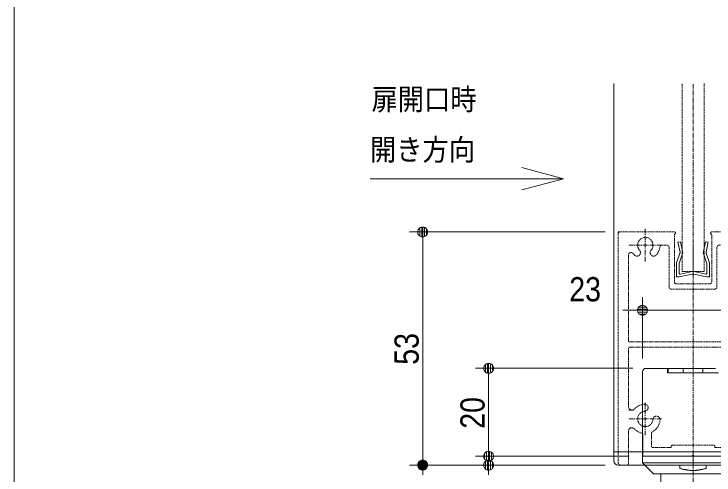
# Model space of a CAD drawing. Units: millimetres, scale not verified, with parts at other scales. Extents: x -4547 to 4547, y -2284 to 2284.
# Drawn here: x -4341 to -3544, y -1494 to -970 of the extents above; entities that cross this region are included whole.
import ezdxf
from ezdxf.enums import TextEntityAlignment as Align

# ---------------------------------------------------------------- set-up
doc = ezdxf.new("R2010")
doc.units = ezdxf.units.MM
doc.header["$LTSCALE"] = 20
doc.linetypes.add('CHAIN1', pattern=[8, 5, -1, 1, -1])
doc.linetypes.add('DASHED1', pattern=[1.8, 1.2, -0.6])
for name, color, linetype, lineweight in [('0-0_3一般', 7, 'Continuous', 9), ('0-1_2寸法-2', 7, 'Continuous', 9), ('0-2_0', 7, 'Continuous', 9), ('0-3_2寸法-3', 7, 'Continuous', 9), ('0-4_2寸法-1', 7, 'Continuous', 9), ('0-5_1図面枠', 7, 'Continuous', 9)]:
    doc.layers.add(name, color=color, linetype=linetype, lineweight=lineweight)
doc.styles.add('ＭＳ ゴシック', font='')
doc.styles.add('ＭＳ Ｐゴシック', font='')
doc.styles.get('ＭＳ ゴシック').set_extended_font_data('MS Gothic')
doc.styles.get('ＭＳ Ｐゴシック').set_extended_font_data('MS PGothic')

# ---------------------------------------------------------------- blocks, each defined once
blk = doc.blocks.new('グループ-125')
at = {"layer": '0-0_3一般'}
for p, q in [((-46352.9, -29353.3), (-46352.9, -20973.3)), ((-44896.6, -24585.7), (-44837.9, -24573.3)), ((-44848.6, -24812.8), (-44896.6, -24585.7)), ((-44837.9, -24573.3), (-44789.9, -24800.3)), ((-44552.9, -25405.3), (-44552.9, -24653.3)), ((-44315.9, -24800.3), (-44267.9, -24573.3)), ((-44267.9, -24573.3), (-44209.2, -24585.7)), ((-44209.2, -24585.7), (-44257.2, -24812.8)), ((-44925, -25053.7), (-44851.5, -24838.1)), ((-44925, -25053.7), (-44851.5, -24838.1)), ((-44845.8, -24825.9), (-44851.5, -24838.1)), ((-44845.8, -24825.9), (-44851.5, -24838.1)), ((-44845.8, -24825.9), (-44848.6, -24812.8)), ((-44845.8, -24825.9), (-44848.6, -24812.8)), ((-44782.9, -24833.3), (-44797.3, -24863.7)), ((-44782.9, -24833.3), (-44797.3, -24863.7)), ((-44782.9, -24833.3), (-44789.9, -24800.3)), ((-44782.9, -24833.3), (-44789.9, -24800.3)), ((-44322.9, -24833.3), (-44315.9, -24800.3)), ((-44322.9, -24833.3), (-44315.9, -24800.3)), ((-44322.9, -24833.3), (-44308.5, -24863.7)), ((-44322.9, -24833.3), (-44308.5, -24863.7)), ((-44260, -24825.9), (-44257.2, -24812.8)), ((-44260, -24825.9), (-44257.2, -24812.8)), ((-44260, -24825.9), (-44254.3, -24838.1)), ((-44260, -24825.9), (-44254.3, -24838.1)), ((-44254.3, -24838.1), (-44180.8, -25053.7)), ((-44254.3, -24838.1), (-44180.8, -25053.7)), ((-44797.3, -24863.7), (-44867.9, -25073.3)), ((-44797.3, -24863.7), (-44867.9, -25073.3)), ((-44237.9, -25073.3), (-44308.5, -24863.7)), ((-44237.9, -25073.3), (-44308.5, -24863.7)), ((-44927.9, -25343.3), (-44927.9, -25066.6)), ((-44927.9, -25343.3), (-44927.9, -25066.6)), ((-44867.9, -25073.3), (-44867.9, -25289.1)), ((-44867.9, -25073.3), (-44867.9, -25289.1)), ((-44237.9, -25073.3), (-44237.9, -25289.1)), ((-44237.9, -25073.3), (-44237.9, -25289.1)), ((-44177.9, -25066.6), (-44177.9, -25343.3)), ((-44177.9, -25066.6), (-44177.9, -25343.3)), ((-44571.6, -25315), (-44867.9, -25373.3)), ((-44571.6, -25315), (-44867.9, -25373.3)), ((-44571.6, -25255), (-44844.2, -25308.8)), ((-44571.6, -25255), (-44844.2, -25308.8)), ((-44534.2, -25255), (-44261.6, -25308.8)), ((-44534.2, -25255), (-44261.6, -25308.8)), ((-44534.2, -25315), (-44237.9, -25373.3)), ((-44534.2, -25315), (-44237.9, -25373.3)), ((-44927.9, -25373.3), (-44927.9, -25343.3)), ((-44927.9, -25373.3), (-44927.9, -25343.3)), ((-44927.9, -25373.3), (-44897.9, -25373.3)), ((-44927.9, -25373.3), (-44897.9, -25373.3)), ((-44867.9, -25373.3), (-44897.9, -25373.3)), ((-44867.9, -25373.3), (-44897.9, -25373.3)), ((-44207.9, -25373.3), (-44237.9, -25373.3)), ((-44207.9, -25373.3), (-44237.9, -25373.3)), ((-44177.9, -25373.3), (-44207.9, -25373.3)), ((-44177.9, -25373.3), (-44207.9, -25373.3)), ((-44177.9, -25373.3), (-44177.9, -25343.3)), ((-44177.9, -25373.3), (-44177.9, -25343.3)), ((-45702.9, -29403.3), (-45702.9, -27533.3)), ((-45622.9, -27453.3), (-45202.9, -27453.3)), ((-45202.9, -27453.3), (-45132.9, -27453.3)), ((-45132.9, -27453.3), (-45132.9, -27533.3)), ((-45132.9, -27453.3), (-45117.9, -27453.3)), ((-45117.9, -27453.3), (-45067.9, -27453.3)), ((-45117.9, -27553.3), (-45117.9, -27453.3)), ((-45067.9, -27453.3), (-44827.9, -27453.3)), ((-44327.9, -27453.3), (-44777.9, -27453.3)), ((-44327.9, -27453.3), (-44277.9, -27453.3)), ((-44327.9, -27553.3), (-44327.9, -27453.3)), ((-44277.9, -27453.3), (-44037.9, -27453.3)), ((-46352.9, -29353.3), (-42752.9, -29353.3)), ((-46352.9, -29553.3), (-46352.9, -29353.3)), ((-42752.9, -29353.3), (-46352.9, -29353.3)), ((-45702.9, -29453.3), (-45702.9, -29403.3)), ((-45702.9, -29453.3), (-45702.9, -29603.3)), ((-45702.9, -29453.3), (-43402.9, -29453.3)), ((-45702.9, -29603.3), (-43402.9, -29603.3)), ((-42852.9, -29653.3), (-46252.9, -29653.3)), ((-44852.9, -29653.3), (-44852.9, -29728.4)), ((-45262.9, -30833.3), (-45288.5, -29853.3))]:
    blk.add_line(p, q, dxfattribs=at)
at = {"layer": '0-0_3一般', "linetype": 'CHAIN1'}
blk.add_line((-44552.9, -31653.3), (-44552.9, -20973.3), dxfattribs=at)
at = {"layer": '0-0_3一般', "linetype": 'DASHED1'}
blk.add_lwpolyline([(-44302.9, -20973.3), (-44302.9, -25253.3), (-44802.9, -25253.3), (-44802.9, -20973.3)], dxfattribs=at)
at = {"layer": '0-0_3一般'}
for points in [[(-44848.6, -24812.8), (-44896.6, -24585.7), (-44837.9, -24573.3), (-44789.9, -24800.3)], [(-44315.9, -24800.3), (-44267.9, -24573.3), (-44209.2, -24585.7), (-44257.2, -24812.8)], [(-45132.9, -27533.3), (-45132.9, -27553.3), (-43972.9, -27553.3)], [(-44827.9, -27453.3), (-44777.9, -27453.3), (-44777.9, -27553.3)], [(-43402.9, -29603.3), (-43452.9, -29653.3), (-45652.9, -29653.3), (-45702.9, -29603.3)], [(-43652.9, -29853.3), (-45452.9, -29853.3), (-45652.9, -29653.3)], [(-44852.9, -29728.4), (-44844, -29730.9), (-44834.7, -29733.3), (-44825.2, -29735.8), (-44815.4, -29738.2), (-44805.3, -29740.6), (-44795, -29743), (-44784.3, -29745.4), (-44773.3, -29747.7), (-44762.1, -29750), (-44750.6, -29752.3), (-44738.7, -29754.6), (-44726.6, -29756.9), (-44714.2, -29759.2), (-44701.5, -29761.4), (-44688.6, -29763.6), (-44675.3, -29765.8), (-44661.7, -29768), (-44648.1, -29769.9), (-44634.5, -29771.6), (-44620.9, -29773), (-44607.3, -29774.2), (-44593.7, -29775.1), (-44580.1, -29775.8), (-44566.5, -29776.2), (-44552.9, -29776.3), (-44539.3, -29776.2), (-44525.7, -29775.8), (-44512.1, -29775.1), (-44498.5, -29774.2), (-44484.9, -29773), (-44471.2, -29771.6), (-44457.6, -29769.9), (-44444, -29768), (-44430.5, -29765.8), (-44417.2, -29763.6), (-44404.2, -29761.4), (-44391.5, -29759.2), (-44379.1, -29756.9), (-44367, -29754.6)], [(-44367, -29754.6), (-44355.2, -29752.3), (-44343.7, -29750), (-44332.4, -29747.7), (-44321.5, -29745.4), (-44310.8, -29743), (-44300.4, -29740.6), (-44290.3, -29738.2), (-44280.5, -29735.8), (-44271, -29733.3), (-44261.8, -29730.9), (-44252.9, -29728.4), (-44252.9, -29653.3)]]:
    blk.add_lwpolyline(points, dxfattribs=at)
for centre, radius, start, end in [((-44887.7, -24821), 40, 334.72228, 11.94418), ((-44887.7, -24821), 40, 334.72228, 11.94418), ((-44887.7, -24821), 100, 334.72228, 11.94418), ((-44887.7, -24821), 100, 334.72228, 11.94418), ((-44218.1, -24821), 100, 168.05582, 205.27772), ((-44218.1, -24821), 100, 168.05582, 205.27772), ((-44218.1, -24821), 40, 168.05582, 205.27772), ((-44218.1, -24821), 40, 168.05582, 205.27772), ((-44897.9, -25066.6), 30, 154.72228, 180), ((-44897.9, -25066.6), 30, 154.72228, 180), ((-44207.9, -25066.6), 30, 0, 25.27772), ((-44207.9, -25066.6), 30, 0, 25.27772), ((-44847.9, -25289.1), 20, 180, 280.76501), ((-44847.9, -25289.1), 20, 180, 280.76501), ((-44552.9, -25353.3), 100, 90, 100.76501), ((-44552.9, -25353.3), 100, 90, 100.76501), ((-44552.9, -25413.3), 100, 90, 100.76501), ((-44552.9, -25413.3), 100, 90, 100.76501), ((-44552.9, -25353.3), 100, 79.23499, 90), ((-44552.9, -25353.3), 100, 79.23499, 90), ((-44552.9, -25413.3), 100, 79.23499, 90), ((-44552.9, -25413.3), 100, 79.23499, 90), ((-44257.9, -25289.1), 20, 259.23499, 0), ((-44257.9, -25289.1), 20, 259.23499, 0), ((-44897.9, -25343.3), 30, 180, 270), ((-44897.9, -25343.3), 30, 180, 270), ((-44207.9, -25343.3), 30, 270, 0), ((-44207.9, -25343.3), 30, 270, 0), ((-45622.9, -27533.3), 80, 90, 180), ((-46252.9, -29553.3), 100, 180, 270)]:
    blk.add_arc(centre, radius, start, end, dxfattribs=at)
blk = doc.blocks.new('_Dot')
at = {"layer": '0-2_0'}
for p, q in [((-10, 0), (-20, 0)), ((9.78, 2), (-9.78, 2)), ((7.99, 6), (-7.99, 6)), ((9.16, -3.98), (-9.16, -3.98)), ((6, -7.98), (-6, -7.98))]:
    blk.add_line(p, q, dxfattribs=at)
for points in [[(10, 0), (9.92, 1.25), (9.69, 2.49), (9.3, 3.68), (8.76, 4.82), (8.09, 5.88), (7.29, 6.85), (6.37, 7.71), (5.36, 8.44), (4.26, 9.05), (3.09, 9.51), (1.87, 9.82), (0.63, 9.98), (-0.63, 9.98), (-1.87, 9.82), (-3.09, 9.51), (-4.26, 9.05), (-5.36, 8.44), (-6.37, 7.71), (-7.29, 6.85), (-8.09, 5.88), (-8.76, 4.82), (-9.3, 3.68), (-9.69, 2.49), (-9.92, 1.25), (-10, 0), (0, 0)], [(-10, 0), (-9.92, -1.25), (-9.69, -2.49), (-9.3, -3.68), (-8.76, -4.82), (-8.09, -5.88), (-7.29, -6.85), (-6.37, -7.71), (-5.36, -8.44), (-4.26, -9.05), (-3.09, -9.51), (-1.87, -9.82), (-0.63, -9.98), (0.63, -9.98), (1.87, -9.82), (3.09, -9.51), (4.26, -9.05), (5.36, -8.44), (6.37, -7.71), (7.29, -6.85), (8.09, -5.88), (8.76, -4.82), (9.3, -3.68), (9.69, -2.49), (9.92, -1.25), (10, 0), (0, 0)]]:
    blk.add_lwpolyline(points, close=True, dxfattribs=at)
blk = doc.blocks.new('グループ-126')
at = {"layer": '0-0_3一般', "linetype": 'DASHED1'}
for p, q in [((-46252.9, -24353.3), (-46222.9, -24353.3)), ((-46252.9, -24353.3), (-46252.9, -24383.3)), ((-46222.9, -24353.3), (-44972.9, -24353.3)), ((-44952.9, -24353.3), (-44952.7, -24353.3)), ((-42882.9, -24353.3), (-44132.9, -24353.3)), ((-42852.9, -24353.3), (-42882.9, -24353.3)), ((-42852.9, -24353.3), (-42852.9, -24383.3)), ((-46252.9, -29603.3), (-46252.9, -24383.3)), ((-44972.9, -24403.3), (-44977.9, -24403.3)), ((-44977.9, -24403.3), (-44977.9, -25483.3)), ((-44952.9, -24373.3), (-44952.9, -24383.3)), ((-44152.9, -24373.3), (-44152.9, -24383.3)), ((-44132.9, -24403.3), (-44127.9, -24403.3)), ((-44127.9, -25483.3), (-44127.9, -24403.3)), ((-42852.9, -24383.3), (-42852.9, -29603.3)), ((-45256.1, -24653.3), (-45147.9, -24653.3)), ((-45097.9, -24623.3), (-45097.9, -24623.3)), ((-43957.9, -24653.3), (-43849.6, -24653.3)), ((-45097.9, -25603.3), (-45097.9, -24703.3)), ((-44007.9, -25603.3), (-44007.9, -24703.3)), ((-46022.9, -26823.3), (-46022.9, -24877.8)), ((-43082.9, -24877.8), (-43082.9, -26823.3)), ((-44927.9, -25533.3), (-44177.9, -25533.3)), ((-45047.9, -25653.3), (-44057.9, -25653.3)), ((-45992.9, -26853.3), (-43112.9, -26853.3)), ((-46022.9, -28321.9), (-46022.9, -27003.3)), ((-44053.2, -26973.3), (-44083.2, -26973.3)), ((-44053.2, -26973.3), (-43112.9, -26973.3)), ((-43082.9, -27003.3), (-43082.9, -28321.9)), ((-46010.6, -28401.9), (-45899, -28401.9)), ((-45994.1, -28804.7), (-45918, -28804.7)), ((-46022.9, -29623.3), (-46022.9, -28884.7)), ((-45697.9, -28957), (-45697.9, -29428.3)), ((-45497.9, -28926.3), (-45497.9, -29223.3)), ((-43607.9, -28926.3), (-43607.9, -29223.3)), ((-43407.9, -28957), (-43407.9, -29428.3)), ((-43082.9, -28884.7), (-43082.9, -29623.3)), ((-45467.9, -29253.3), (-45052.9, -29253.3)), ((-45052.9, -29233.3), (-45052.9, -29253.3)), ((-45022.9, -29203.3), (-44077.9, -29203.3)), ((-44052.9, -29228.3), (-44052.9, -29253.3)), ((-44052.9, -29253.3), (-43637.9, -29253.3)), ((-45672.9, -29453.3), (-44582.9, -29453.3)), ((-44582.9, -29453.3), (-44552.9, -29423.3)), ((-44552.9, -29635.9), (-44552.9, -29423.3)), ((-44522.9, -29453.3), (-44552.9, -29423.3)), ((-44522.9, -29453.3), (-43432.9, -29453.3)), ((-46202.9, -29653.3), (-46052.9, -29653.3)), ((-43052.9, -29653.3), (-42902.9, -29653.3))]:
    blk.add_line(p, q, dxfattribs=at)
at = {"layer": '0-0_3一般', "linetype": 'CHAIN1'}
for p, q in [((-45637.9, -24284.8), (-45637.9, -25021.8)), ((-43467.9, -24284.8), (-43467.9, -25021.8)), ((-45269.4, -24653.3), (-46006.4, -24653.3)), ((-43099.4, -24653.3), (-43836.4, -24653.3)), ((-45637.9, -28234.8), (-45637.9, -28971.8)), ((-43467.9, -28234.8), (-43467.9, -28971.8)), ((-45269.4, -28603.3), (-46006.4, -28603.3)), ((-43099.4, -28603.3), (-43836.4, -28603.3))]:
    blk.add_line(p, q, dxfattribs=at)
at = {"layer": '0-0_3一般', "linetype": 'DASHED1'}
blk.add_lwpolyline([(-45992.9, -26973.3), (-44083.2, -26973.3), (-44053.2, -26973.3)], dxfattribs=at)
for centre, radius, start, end in [((-46222.9, -24383.3), 30, 90, 180), ((-44972.9, -24373.3), 20, 0, 90), ((-44132.9, -24373.3), 20, 90, 180), ((-42882.9, -24383.3), 30, 0, 90), ((-45637.9, -24653.3), 175, 318.28389, 180), ((-44972.9, -24383.3), 20, 270, 0), ((-44132.9, -24383.3), 20, 180, 270), ((-43467.9, -24653.3), 175, 318.28389, 180), ((-45637.9, -24653.3), 175, 180, 221.71611), ((-45256.1, -24703.3), 50, 90, 172.53791), ((-45147.9, -24703.3), 50, 0, 90), ((-43957.9, -24703.3), 50, 90, 180), ((-43849.6, -24703.3), 50, 7.46209, 90), ((-43467.9, -24653.3), 175, 180, 221.71611), ((-45962.9, -24877.8), 60, 34.25889, 180), ((-45828.2, -24823), 80, 330, 41.71611), ((-45447.5, -24823), 80, 138.28389, 210), ((-45637.9, -24653.3), 335, 318.28389, 352.53791), ((-43467.9, -24653.3), 335, 187.46209, 219.79182), ((-43658.2, -24823), 80, 330, 41.71611), ((-43277.5, -24823), 80, 138.28389, 210), ((-43142.9, -24877.8), 60, 0, 145.74111), ((-45637.9, -24653.3), 335, 214.70253, 219.79182), ((-45637.9, -24653.3), 335, 219.79182, 221.71611), ((-45637.9, -24653.3), 335, 219.79182, 221.71611), ((-45828.2, -24823), 80, 221.71611, 330), ((-45447.5, -24823), 80, 210, 318.28389), ((-43467.9, -24653.3), 335, 219.79182, 221.71611), ((-43467.9, -24653.3), 335, 219.79182, 221.71611), ((-43658.2, -24823), 80, 221.71611, 330), ((-43277.5, -24823), 80, 210, 318.28389), ((-43467.9, -24653.3), 335, 318.28389, 325.29747), ((-45047.9, -25603.3), 50, 180, 270), ((-44927.9, -25483.3), 50, 180, 270), ((-44177.9, -25483.3), 50, 270, 0), ((-44057.9, -25603.3), 50, 270, 0), ((-45992.9, -26823.3), 30, 180, 270), ((-43112.9, -26823.3), 30, 270, 0), ((-45992.9, -27003.3), 30, 90, 180), ((-43112.9, -27003.3), 30, 0, 90), ((-45942.9, -28321.9), 80, 180, 317.73474), ((-45637.9, -28603.3), 335, 93.28389, 137.19933), ((-45652.5, -28348.7), 80, 345, 93.28389), ((-43453.3, -28348.7), 80, 86.71611, 195), ((-43467.9, -28603.3), 335, 42.80067, 86.71611), ((-43162.9, -28321.9), 80, 222.26526, 0), ((-45637.9, -28603.3), 175, 93.28389, 180), ((-45652.5, -28348.7), 80, 273.28389, 345), ((-43453.3, -28348.7), 80, 195, 266.71611), ((-43467.9, -28603.3), 175, 0, 86.71611), ((-45637.9, -28603.3), 175, 180, 356.71611), ((-45637.9, -28603.3), 335, 297.75899, 356.71611), ((-45383.3, -28617.9), 80, 105, 176.71611), ((-45383.3, -28617.9), 80, 356.71611, 105), ((-43722.5, -28617.9), 80, 75, 183.28389), ((-43467.9, -28603.3), 335, 183.28389, 242.24101), ((-43722.5, -28617.9), 80, 3.28389, 75), ((-43467.9, -28603.3), 175, 183.28389, 0), ((-45942.9, -28884.7), 80, 42.26526, 180), ((-43162.9, -28884.7), 80, 0, 137.73474), ((-45637.9, -28603.3), 335, 222.80067, 255.72505), ((-45727.9, -28957), 30, 0, 75.72505), ((-45467.9, -28926.3), 30, 117.75899, 180), ((-43637.9, -28926.3), 30, 0, 62.24101), ((-43377.9, -28957), 30, 104.27495, 180), ((-43467.9, -28603.3), 335, 284.27495, 317.19933), ((-45467.9, -29223.3), 30, 180, 270), ((-45022.9, -29233.3), 30, 90, 180), ((-44077.9, -29228.3), 25, 0, 90), ((-43637.9, -29223.3), 30, 270, 0), ((-45672.9, -29428.3), 25, 180, 270), ((-43432.9, -29428.3), 25, 270, 0), ((-46202.9, -29603.3), 50, 180, 270), ((-42902.9, -29603.3), 50, 270, 0), ((-46052.9, -29623.3), 30, 270, 0), ((-43052.9, -29623.3), 30, 180, 270)]:
    blk.add_arc(centre, radius, start, end, dxfattribs=at)
blk = doc.blocks.new('グループ-135')
at = {"layer": '0-5_1図面枠'}
blk.add_lwpolyline([(-60000, 41550), (60000, 41550), (60000, -41550), (-60000, -41550)], close=True, dxfattribs=at)
blk = doc.blocks.new('図面枠')
at = {"layer": '0-5_1図面枠'}
blk.add_blockref('グループ-135', (0, 0), dxfattribs=at)

msp = doc.modelspace()

# ---------------------------------------------------------------- linework, layer by layer
at = {"layer": '0-1_2寸法-2'}
for p, q in [((-3625.77, -1361.66), (-3625.77, -1291.66)), ((-3637.02, -1306.66), (-3648.28, -1306.66)), ((-3510.77, -1306.66), (-3625.77, -1306.66)), ((-3800.77, -1461.41), (-3800.77, -1450.15)), ((-3640.77, -1472.66), (-3815.77, -1472.66)), ((-3800.77, -1472.66), (-3800.77, -1482.66)), ((-3668.27, -1482.66), (-3815.77, -1482.66))]:
    msp.add_line(p, q, dxfattribs=at)
at = {"layer": '0-3_2寸法-3'}
msp.add_line((-3935.45, -1157.04), (-3715.45, -1157.04), dxfattribs=at)
msp.add_lwpolyline([(-3763.08, -1144.28), (-3715.45, -1157.04), (-3763.08, -1169.8)], dxfattribs=at)
at = {"layer": '0-4_2寸法-1'}
for p, q in [((-3668.27, -1217.66), (-3890.77, -1217.66)), ((-3875.77, -1228.92), (-3875.77, -1471.41)), ((-3636.77, -1372.66), (-3815.77, -1372.66)), ((-3800.77, -1461.41), (-3800.77, -1383.92)), ((-3640.77, -1472.66), (-3815.77, -1472.66)), ((-3668.27, -1482.66), (-3890.77, -1482.66)), ((-3815.77, -1482.66), (-3890.77, -1482.66))]:
    msp.add_line(p, q, dxfattribs=at)

# ---------------------------------------------------------------- block references
at = {"layer": '0-0_3一般', "xscale": 0.05, "yscale": 0.05}
for name in ['グループ-125', 'グループ-126']:
    msp.add_blockref(name, (-1340.62, 0), dxfattribs=at)
at = {"layer": '0-1_2寸法-2', "xscale": 0.5627563, "yscale": 0.5627563}
msp.add_blockref('_Dot', (-3625.77, -1306.66), dxfattribs=at)
for p, rotation in [((-3800.77, -1472.66), 270), ((-3800.77, -1482.66), 90)]:
    msp.add_blockref('_Dot', p, dxfattribs=dict(at, rotation=rotation))
at = {"layer": '0-4_2寸法-1', "xscale": 0.5627563, "yscale": 0.5627563}
for p, rotation in [((-3875.77, -1217.66), 90), ((-3800.77, -1372.66), 90), ((-3800.77, -1472.66), 270), ((-3875.77, -1482.66), 270), ((-3875.77, -1482.66), 90)]:
    msp.add_blockref('_Dot', p, dxfattribs=dict(at, rotation=rotation))
at = {"layer": '0-5_1図面枠', "xscale": 0.05, "yscale": 0.05}
msp.add_blockref('図面枠', (-1340.62, 0), dxfattribs=at)

# ---------------------------------------------------------------- texts
at = {"layer": '0-1_2寸法-2', "style": 'ＭＳ Ｐゴシック', "width": 0.9}
msp.add_text('23', height=27.57, dxfattribs=at).set_placement((-3709.07, -1304.81), align=Align.BOTTOM_LEFT)
at = {"layer": '0-3_2寸法-3', "style": 'ＭＳ ゴシック', "width": 0.9}
for s, p in [('扉開口時', (-3934, -1086.28)), ('開き方向', (-3935.73, -1143.53))]:
    msp.add_text(s, height=24.34, dxfattribs=at).set_placement(p, align=Align.BOTTOM_LEFT)
at = {"layer": '0-4_2寸法-1', "style": 'ＭＳ Ｐゴシック', "width": 0.9}
for s, p in [('53', (-3871.98, -1368.61)), ('20', (-3797.05, -1441.4))]:
    msp.add_text(s, height=27.57, rotation=90, dxfattribs=at).set_placement(p, align=Align.BOTTOM_LEFT)

doc.saveas('drawing.dxf')
